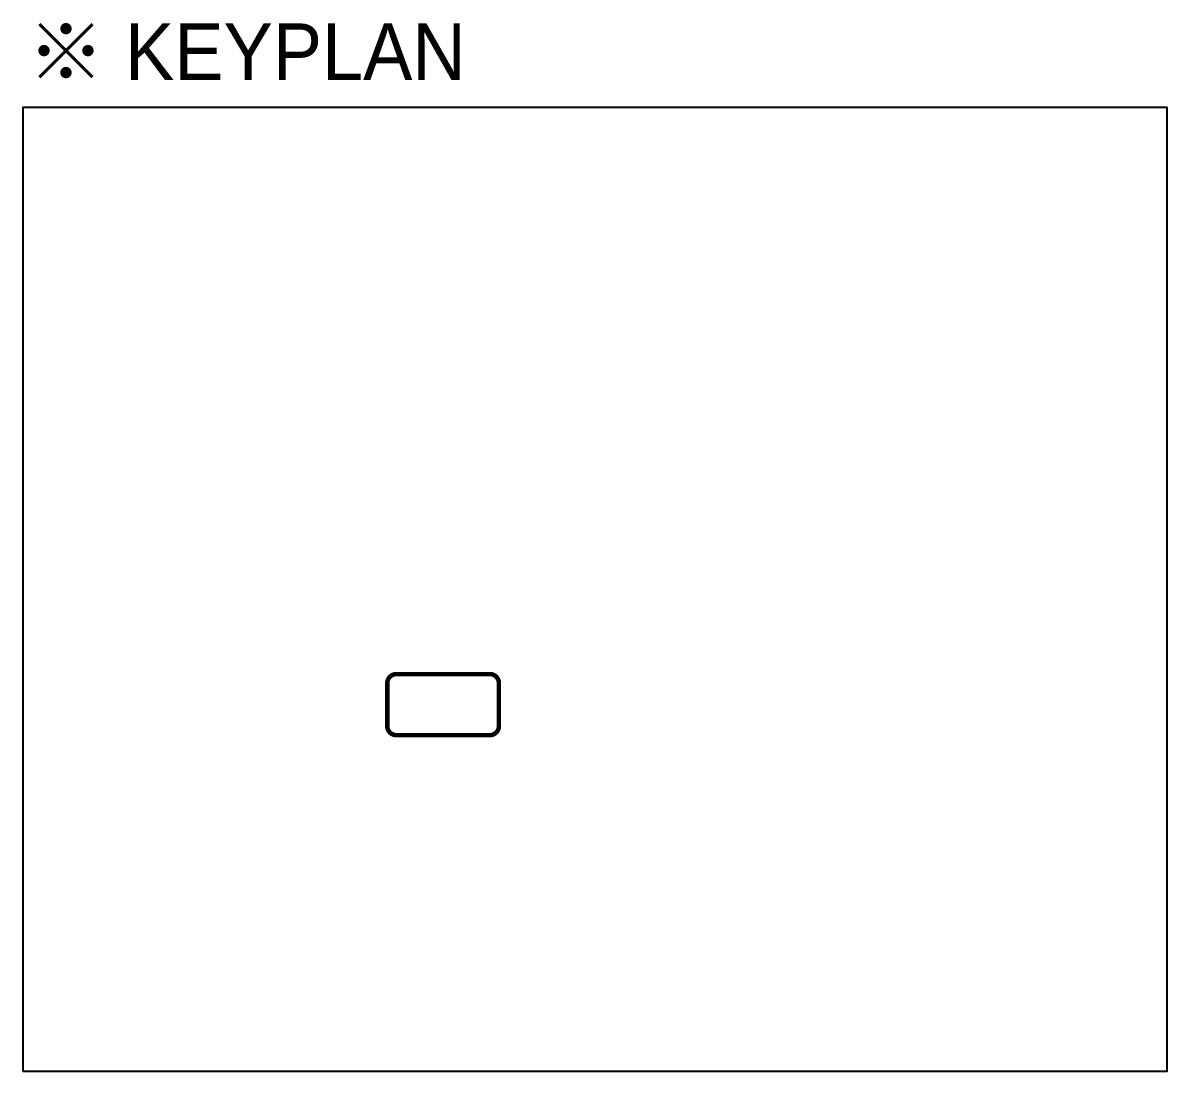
# Model space of a CAD drawing. Header units: millimetres. Extents: x 252711992 to 505989238, y 504776675 to 1009617600.
# Drawn here: x 253541517 to 253549117, y 504802862 to 504809824 of the extents above; entities that cross this region are included whole.
import ezdxf
from ezdxf.enums import TextEntityAlignment as Align

# ---------------------------------------------------------------- set-up
doc = ezdxf.new("R2010")
doc.units = ezdxf.units.MM
doc.linetypes.add('사무실2종$0$ACAD_ISO04W100', pattern=[30, 24, -3, 0, -3])
doc.layers.add('4A.TEC TEXT 2', color=3, linetype='Continuous')
doc.layers.add('DEFPOINT', color=135, linetype='Continuous', plot=False)
doc.styles.add('나눔고딕', font='')
doc.styles.get('나눔고딕').set_extended_font_data('Dotum')

msp = doc.modelspace()

# ---------------------------------------------------------------- texts
at = {"layer": '4A.TEC TEXT 2', "color": 3, "style": '나눔고딕'}
msp.add_text('※ KEYPLAN', height=375, dxfattribs=at).set_placement((253541547.03, 504809332.69, -3333.33), align=Align.BOTTOM_LEFT)

# ---------------------------------------------------------------- wipeouts: each hides what was drawn before it
msp.add_wipeout([(253541516.54, 504809262.29), (253549116.54, 504809262.29), (253549116.54, 504802862.29), (253541516.54, 504802862.29)]).translate(0, 0, 3333.33).dxf.layer = 'DEFPOINT'

# ---------------------------------------------------------------- next in the draw order: linework, layer by layer
at = {"elevation": 3333.33}
msp.add_lwpolyline([(253541516.54, 504802862.29), (253549116.54, 504802862.29), (253549116.54, 504809262.29), (253541516.54, 504809262.29)], close=True, dxfattribs=at)
at = {"color": 10, "linetype": '사무실2종$0$ACAD_ISO04W100', "ltscale": 3, "const_width": 30, "elevation": -68.25}
msp.add_lwpolyline([(253543996.86, 504805093.51), (253544618.24, 504805093.51, 0.4142136), (253544678.24, 504805153.51), (253544678.24, 504805438.95, 0.4142136), (253544618.24, 504805498.95), (253543996.86, 504805498.95, 0.4142136), (253543936.86, 504805438.95), (253543936.86, 504805153.51, 0.4142136)], format="xyb", close=True, dxfattribs=at)

doc.saveas('drawing.dxf')
